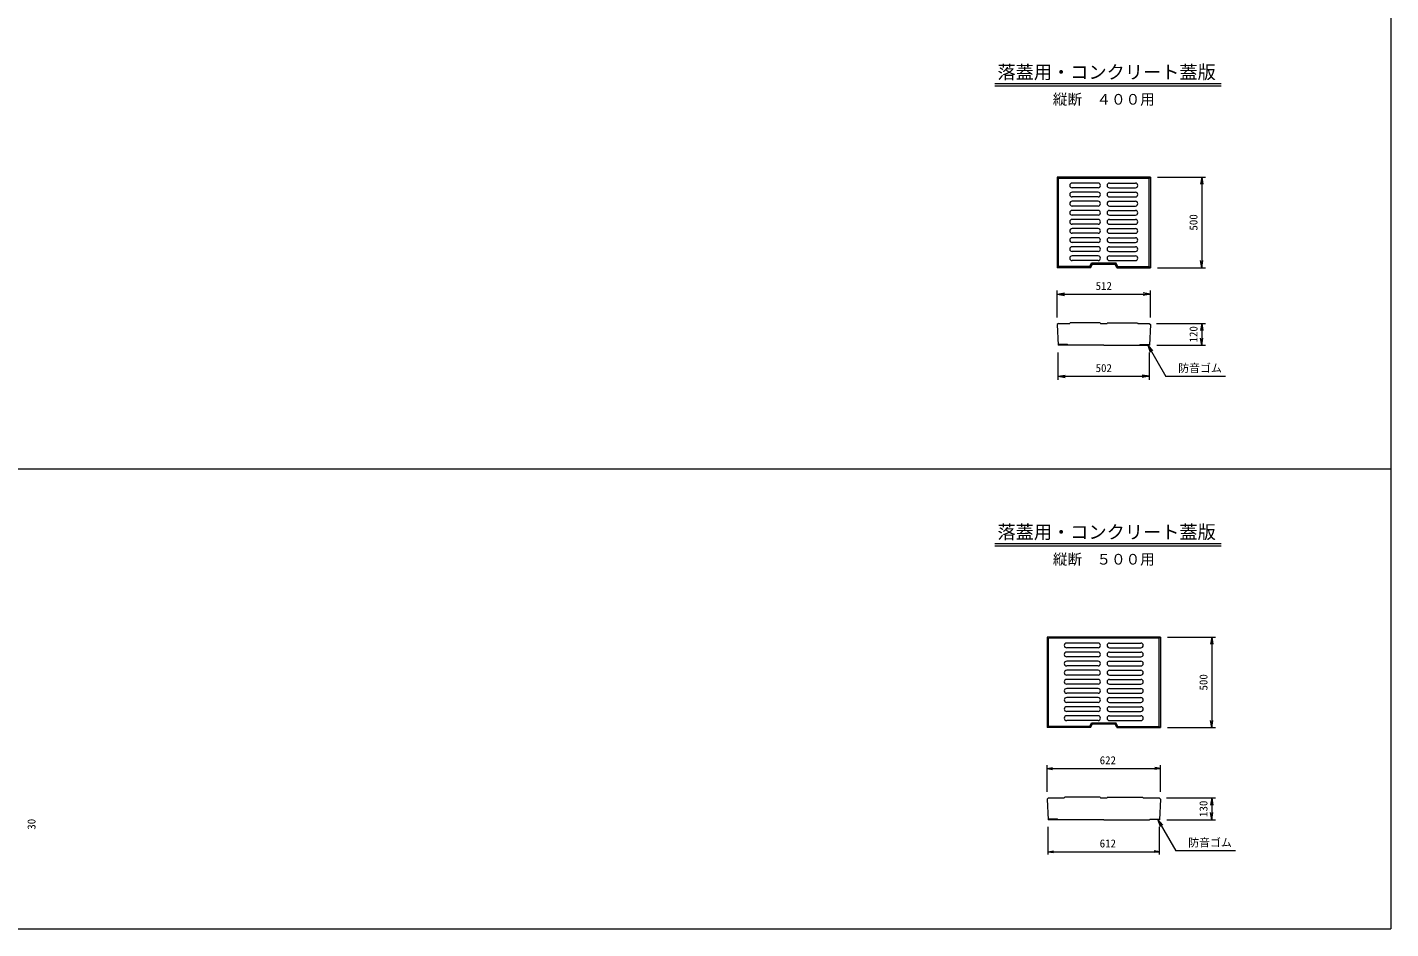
# Model space of a CAD drawing. Units: millimetres on the paper, scale 1:20. Extents: x 262 to 1004, y 131 to 672.
# Drawn here: x 628.8 to 1003.5, y 131.1 to 378.8 of the extents above; entities that cross this region are included whole.
import ezdxf
from ezdxf.enums import TextEntityAlignment as Align

# ---------------------------------------------------------------- set-up
doc = ezdxf.new("R2010")
doc.units = ezdxf.units.MM
doc.layers.add('シート1', color=4, linetype='Continuous', lineweight=18)
doc.styles.add('ＭＳ ゴシック-5.0-0.0', font='')
doc.styles.get('ＭＳ ゴシック-5.0-0.0').set_extended_font_data('ＭＳ ゴシック-5.0-0.0')

msp = doc.modelspace()

# ---------------------------------------------------------------- linework, layer by layer
at = {"layer": 'シート1'}
for p, q in [((1003.501, 636.64), (1003.501, 131.068)), ((894.657, 363.359), (956.872, 363.359)), ((894.657, 362.659), (956.872, 362.659)), ((911.841, 337.627), (912.191, 337.277)), ((937.441, 337.627), (911.841, 337.627)), ((911.841, 337.627), (911.841, 312.727)), ((937.091, 337.277), (912.191, 337.277)), ((912.191, 313.077), (912.191, 337.277)), ((937.441, 337.627), (937.091, 337.277)), ((937.091, 313.077), (937.091, 337.277)), ((937.441, 337.627), (937.441, 312.727)), ((939.441, 337.627), (952.55, 337.627)), ((951.55, 337.627), (951.203, 335.657)), ((951.55, 337.627), (951.897, 335.657)), ((951.55, 337.627), (951.55, 312.727)), ((923.091, 335.977), (915.941, 335.977)), ((923.091, 334.677), (915.941, 334.677)), ((926.191, 335.977), (933.341, 335.977)), ((926.191, 334.677), (933.341, 334.677)), ((923.091, 333.477), (915.941, 333.477)), ((923.091, 332.177), (915.941, 332.177)), ((923.091, 330.977), (915.941, 330.977)), ((926.191, 333.477), (933.341, 333.477)), ((926.191, 332.177), (933.341, 332.177)), ((926.191, 330.977), (933.341, 330.977)), ((923.091, 329.677), (915.941, 329.677)), ((923.091, 328.477), (915.941, 328.477)), ((923.091, 327.177), (915.941, 327.177)), ((926.191, 329.677), (933.341, 329.677)), ((926.191, 328.477), (933.341, 328.477)), ((926.191, 327.177), (933.341, 327.177)), ((923.091, 325.977), (915.941, 325.977)), ((923.091, 324.677), (915.941, 324.677)), ((923.091, 323.477), (915.941, 323.477)), ((926.191, 325.977), (933.341, 325.977)), ((926.191, 324.677), (933.341, 324.677)), ((926.191, 323.477), (933.341, 323.477)), ((923.091, 322.177), (915.941, 322.177)), ((923.091, 320.977), (915.941, 320.977)), ((923.091, 319.677), (915.941, 319.677)), ((926.191, 322.177), (933.341, 322.177)), ((926.191, 320.977), (933.341, 320.977)), ((926.191, 319.677), (933.341, 319.677)), ((923.091, 318.477), (915.941, 318.477)), ((923.091, 317.177), (915.941, 317.177)), ((923.091, 315.977), (915.941, 315.977)), ((926.191, 318.477), (933.341, 318.477)), ((926.191, 317.177), (933.341, 317.177)), ((926.191, 315.977), (933.341, 315.977)), ((912.191, 313.077), (911.841, 312.727)), ((921.016, 312.727), (911.841, 312.727)), ((920.8, 313.077), (912.191, 313.077)), ((923.091, 314.677), (915.941, 314.677)), ((920.8, 313.077), (921.3, 314.077)), ((921.016, 312.727), (920.8, 313.077)), ((921.016, 312.727), (921.516, 313.727)), ((921.516, 313.727), (921.3, 314.077)), ((921.3, 314.077), (927.982, 314.077)), ((921.516, 313.727), (927.766, 313.727)), ((926.191, 314.677), (933.341, 314.677)), ((927.766, 313.727), (927.982, 314.077)), ((928.266, 312.727), (927.766, 313.727)), ((928.482, 313.077), (927.982, 314.077)), ((928.266, 312.727), (928.482, 313.077)), ((928.266, 312.727), (937.441, 312.727)), ((928.482, 313.077), (937.091, 313.077)), ((937.091, 313.077), (937.441, 312.727)), ((939.441, 312.727), (952.55, 312.727)), ((951.55, 312.727), (951.203, 314.696)), ((951.55, 312.727), (951.897, 314.696)), ((911.841, 299.076), (911.841, 306.442)), ((911.841, 305.442), (913.81, 305.789)), ((911.841, 305.442), (913.81, 305.094)), ((911.841, 305.442), (937.441, 305.442)), ((937.441, 305.442), (935.471, 305.789)), ((937.441, 305.442), (935.471, 305.094)), ((937.441, 299.076), (937.441, 306.442)), ((912.191, 297.426), (911.841, 297.076)), ((911.841, 297.076), (912.093, 291.426)), ((912.191, 297.426), (915.291, 297.426)), ((915.391, 297.596), (915.291, 297.426)), ((923.641, 297.596), (915.391, 297.596)), ((923.641, 297.596), (923.741, 297.426)), ((923.741, 297.426), (924.641, 297.426)), ((924.641, 297.426), (925.541, 297.426)), ((925.641, 297.596), (925.541, 297.426)), ((925.641, 297.596), (933.891, 297.596)), ((933.891, 297.596), (933.991, 297.426)), ((933.991, 297.426), (937.091, 297.426)), ((937.091, 297.426), (937.441, 297.076)), ((937.441, 297.076), (937.189, 291.426)), ((939.091, 297.426), (952.55, 297.426)), ((951.55, 297.426), (951.203, 295.456)), ((951.55, 297.426), (951.897, 295.456)), ((951.55, 297.426), (951.55, 291.426)), ((951.55, 291.426), (951.203, 293.395)), ((951.55, 291.426), (951.897, 293.395)), ((914.686, 291.576), (912.086, 291.576)), ((924.641, 291.426), (912.093, 291.426)), ((912.093, 281.89), (912.093, 289.426)), ((914.686, 291.576), (914.836, 291.426)), ((924.641, 291.426), (937.189, 291.426)), ((934.596, 291.576), (934.446, 291.426)), ((934.596, 291.576), (937.196, 291.576)), ((936.739, 291.426), (938.025, 289.894)), ((936.739, 291.426), (937.423, 289.546)), ((936.739, 291.426), (941.68, 282.868)), ((937.189, 281.89), (937.189, 289.426)), ((939.189, 291.426), (952.55, 291.426)), ((912.093, 282.89), (914.062, 283.237)), ((912.093, 282.89), (914.062, 282.543)), ((912.093, 282.89), (937.189, 282.89)), ((937.189, 282.89), (935.219, 283.237)), ((937.189, 282.89), (935.219, 282.543)), ((958.088, 282.868), (941.68, 282.868)), ((262.108, 257.461), (1003.501, 257.461)), ((894.657, 236.966), (956.872, 236.966)), ((894.657, 236.266), (956.872, 236.266)), ((940.191, 211.233), (909.091, 211.233)), ((909.091, 211.233), (909.091, 186.333)), ((939.841, 210.883), (909.441, 210.883)), ((909.441, 186.683), (909.441, 210.883)), ((940.191, 211.233), (939.841, 210.883)), ((939.841, 186.683), (939.841, 210.883)), ((940.191, 211.233), (940.191, 186.333)), ((942.191, 211.233), (955.3, 211.233)), ((954.3, 211.233), (953.953, 209.264)), ((954.3, 211.233), (954.647, 209.264)), ((954.3, 211.233), (954.3, 186.333)), ((923.091, 209.583), (914.441, 209.583)), ((923.091, 208.283), (914.441, 208.283)), ((923.091, 207.083), (914.441, 207.083)), ((926.191, 209.583), (934.841, 209.583)), ((926.191, 208.283), (934.841, 208.283)), ((926.191, 207.083), (934.841, 207.083)), ((923.091, 205.783), (914.441, 205.783)), ((923.091, 204.583), (914.441, 204.583)), ((923.091, 203.283), (914.441, 203.283)), ((926.191, 205.783), (934.841, 205.783)), ((926.191, 204.583), (934.841, 204.583)), ((926.191, 203.283), (934.841, 203.283)), ((923.091, 202.083), (914.441, 202.083)), ((923.091, 200.783), (914.441, 200.783)), ((923.091, 199.583), (914.441, 199.583)), ((926.191, 202.083), (934.841, 202.083)), ((926.191, 200.783), (934.841, 200.783)), ((926.191, 199.583), (934.841, 199.583)), ((923.091, 198.283), (914.441, 198.283)), ((923.091, 197.083), (914.441, 197.083)), ((923.091, 195.783), (914.441, 195.783)), ((926.191, 198.283), (934.841, 198.283)), ((926.191, 197.083), (934.841, 197.083)), ((926.191, 195.783), (934.841, 195.783)), ((923.091, 194.583), (914.441, 194.583)), ((923.091, 193.283), (914.441, 193.283)), ((923.091, 192.083), (914.441, 192.083)), ((926.191, 194.583), (934.841, 194.583)), ((926.191, 193.283), (934.841, 193.283)), ((926.191, 192.083), (934.841, 192.083)), ((923.091, 190.783), (914.441, 190.783)), ((923.091, 189.583), (914.441, 189.583)), ((923.091, 188.283), (914.441, 188.283)), ((920.8, 186.683), (921.3, 187.683)), ((921.516, 187.333), (921.3, 187.683)), ((921.3, 187.683), (927.982, 187.683)), ((926.191, 190.783), (934.841, 190.783)), ((926.191, 189.583), (934.841, 189.583)), ((926.191, 188.283), (934.841, 188.283)), ((927.766, 187.333), (927.982, 187.683)), ((928.482, 186.683), (927.982, 187.683)), ((954.3, 186.333), (953.953, 188.303)), ((954.3, 186.333), (954.647, 188.303)), ((909.441, 186.683), (909.091, 186.333)), ((921.016, 186.333), (909.091, 186.333)), ((920.8, 186.683), (909.441, 186.683)), ((921.016, 186.333), (920.8, 186.683)), ((921.016, 186.333), (921.516, 187.333)), ((921.516, 187.333), (927.766, 187.333)), ((928.266, 186.333), (927.766, 187.333)), ((928.266, 186.333), (928.482, 186.683)), ((928.266, 186.333), (940.191, 186.333)), ((928.482, 186.683), (939.841, 186.683)), ((939.841, 186.683), (940.191, 186.333)), ((942.191, 186.333), (955.3, 186.333)), ((909.091, 168.683), (909.091, 176.049)), ((909.091, 175.112), (910.568, 175.372)), ((909.091, 175.112), (910.568, 174.852)), ((909.091, 175.112), (940.191, 175.112)), ((940.191, 175.112), (938.714, 175.372)), ((940.191, 175.112), (938.714, 174.852)), ((940.191, 168.683), (940.191, 176.049)), ((909.441, 167.033), (909.091, 166.683)), ((909.091, 166.683), (909.343, 161.033)), ((909.441, 167.033), (913.791, 167.033)), ((913.891, 167.203), (913.791, 167.033)), ((923.641, 167.203), (913.891, 167.203)), ((923.641, 167.203), (923.741, 167.033)), ((923.741, 167.033), (924.641, 167.033)), ((924.641, 167.033), (925.541, 167.033)), ((925.641, 167.203), (925.541, 167.033)), ((925.641, 167.203), (935.391, 167.203)), ((935.391, 167.203), (935.491, 167.033)), ((935.491, 167.033), (939.841, 167.033)), ((939.841, 167.033), (940.191, 166.683)), ((940.191, 166.683), (939.939, 161.033)), ((941.841, 167.033), (955.3, 167.033)), ((954.3, 167.033), (953.953, 165.063)), ((954.3, 167.033), (954.647, 165.063)), ((954.3, 167.033), (954.3, 161.033)), ((911.936, 161.183), (909.336, 161.183)), ((911.936, 161.183), (912.086, 161.033)), ((937.346, 161.183), (937.196, 161.033)), ((937.346, 161.183), (939.946, 161.183)), ((954.3, 161.033), (953.953, 163.002)), ((954.3, 161.033), (954.647, 163.002)), ((924.641, 161.033), (909.343, 161.033)), ((909.343, 151.497), (909.343, 159.033)), ((924.641, 161.033), (937.189, 161.033)), ((939.489, 161.033), (940.775, 159.501)), ((939.489, 161.033), (940.173, 159.153)), ((939.489, 161.033), (944.43, 152.475)), ((939.939, 151.497), (939.939, 159.033)), ((941.939, 161.033), (955.3, 161.033)), ((909.343, 152.245), (910.82, 152.506)), ((909.343, 152.245), (910.82, 151.985)), ((909.343, 152.245), (939.939, 152.245)), ((939.939, 152.245), (938.462, 152.506)), ((939.939, 152.245), (938.462, 151.985)), ((960.838, 152.475), (944.43, 152.475)), ((262.108, 131.068), (1003.501, 131.068))]:
    msp.add_line(p, q, dxfattribs=at)
for centre, start, end in [((915.941, 335.327), 90, 270), ((923.091, 335.327), 270, 90), ((926.191, 335.327), 90, 270), ((933.341, 335.327), 270, 90), ((915.941, 332.827), 90, 270), ((915.941, 330.327), 90, 270), ((923.091, 332.827), 270, 90), ((923.091, 330.327), 270, 90), ((926.191, 332.827), 90, 270), ((926.191, 330.327), 90, 270), ((933.341, 332.827), 270, 90), ((933.341, 330.327), 270, 90), ((915.941, 327.827), 90, 270), ((923.091, 327.827), 270, 90), ((926.191, 327.827), 90, 270), ((933.341, 327.827), 270, 90), ((915.941, 325.327), 90, 270), ((915.941, 322.827), 90, 270), ((923.091, 325.327), 270, 90), ((923.091, 322.827), 270, 90), ((926.191, 325.327), 90, 270), ((926.191, 322.827), 90, 270), ((933.341, 325.327), 270, 90), ((933.341, 322.827), 270, 90), ((915.941, 320.327), 90, 270), ((923.091, 320.327), 270, 90), ((926.191, 320.327), 90, 270), ((933.341, 320.327), 270, 90), ((915.941, 317.827), 90, 270), ((915.941, 315.327), 90, 270), ((923.091, 317.827), 270, 90), ((923.091, 315.327), 270, 90), ((926.191, 317.827), 90, 270), ((926.191, 315.327), 90, 270), ((933.341, 317.827), 270, 90), ((933.341, 315.327), 270, 90), ((914.441, 208.933), 90, 270), ((914.441, 206.433), 90, 270), ((923.091, 208.933), 270, 90), ((923.091, 206.433), 270, 90), ((926.191, 208.933), 90, 270), ((926.191, 206.433), 90, 270), ((934.841, 208.933), 270, 90), ((934.841, 206.433), 270, 90), ((914.441, 203.933), 90, 270), ((923.091, 203.933), 270, 90), ((926.191, 203.933), 90, 270), ((934.841, 203.933), 270, 90), ((914.441, 201.433), 90, 270), ((914.441, 198.933), 90, 270), ((923.091, 201.433), 270, 90), ((923.091, 198.933), 270, 90), ((926.191, 201.433), 90, 270), ((926.191, 198.933), 90, 270), ((934.841, 201.433), 270, 90), ((934.841, 198.933), 270, 90), ((914.441, 196.433), 90, 270), ((923.091, 196.433), 270, 90), ((926.191, 196.433), 90, 270), ((934.841, 196.433), 270, 90), ((914.441, 193.933), 90, 270), ((914.441, 191.433), 90, 270), ((923.091, 193.933), 270, 90), ((923.091, 191.433), 270, 90), ((926.191, 193.933), 90, 270), ((926.191, 191.433), 90, 270), ((934.841, 193.933), 270, 90), ((934.841, 191.433), 270, 90), ((914.441, 188.933), 90, 270), ((923.091, 188.933), 270, 90), ((926.191, 188.933), 90, 270), ((934.841, 188.933), 270, 90)]:
    msp.add_arc(centre, 0.65, start, end, dxfattribs=at)

# ---------------------------------------------------------------- texts
at = {"layer": 'シート1', "color": 7, "style": 'ＭＳ ゴシック-5.0-0.0'}
for s, height, p in [('落蓋用・コンクリート蓋版', 3.666, (895.419, 363.541)), ('縦断\u3000４００用', 2.933, (910.641, 356.653)), ('512', 2.199, (922.391, 305.942)), ('502', 2.199, (922.391, 283.39)), ('防音ゴム', 2.199, (945.088, 283.368)), ('落蓋用・コンクリート蓋版', 3.666, (895.419, 237.148)), ('縦断\u3000５００用', 2.933, (910.641, 230.26)), ('622', 2.199, (923.516, 175.612)), ('612', 2.199, (923.516, 152.745)), ('防音ゴム', 2.199, (947.838, 152.975))]:
    msp.add_text(s, height=height, dxfattribs=at).set_placement(p, align=Align.BOTTOM_LEFT)
for s, p in [('500', (951.05, 322.927)), ('120', (951.05, 292.176)), ('500', (953.8, 196.533)), ('130', (953.8, 161.783)), ('30', (631.703, 158.277))]:
    msp.add_text(s, height=2.199, rotation=90, dxfattribs=at).set_placement(p, align=Align.BOTTOM_LEFT)

doc.saveas('drawing.dxf')
